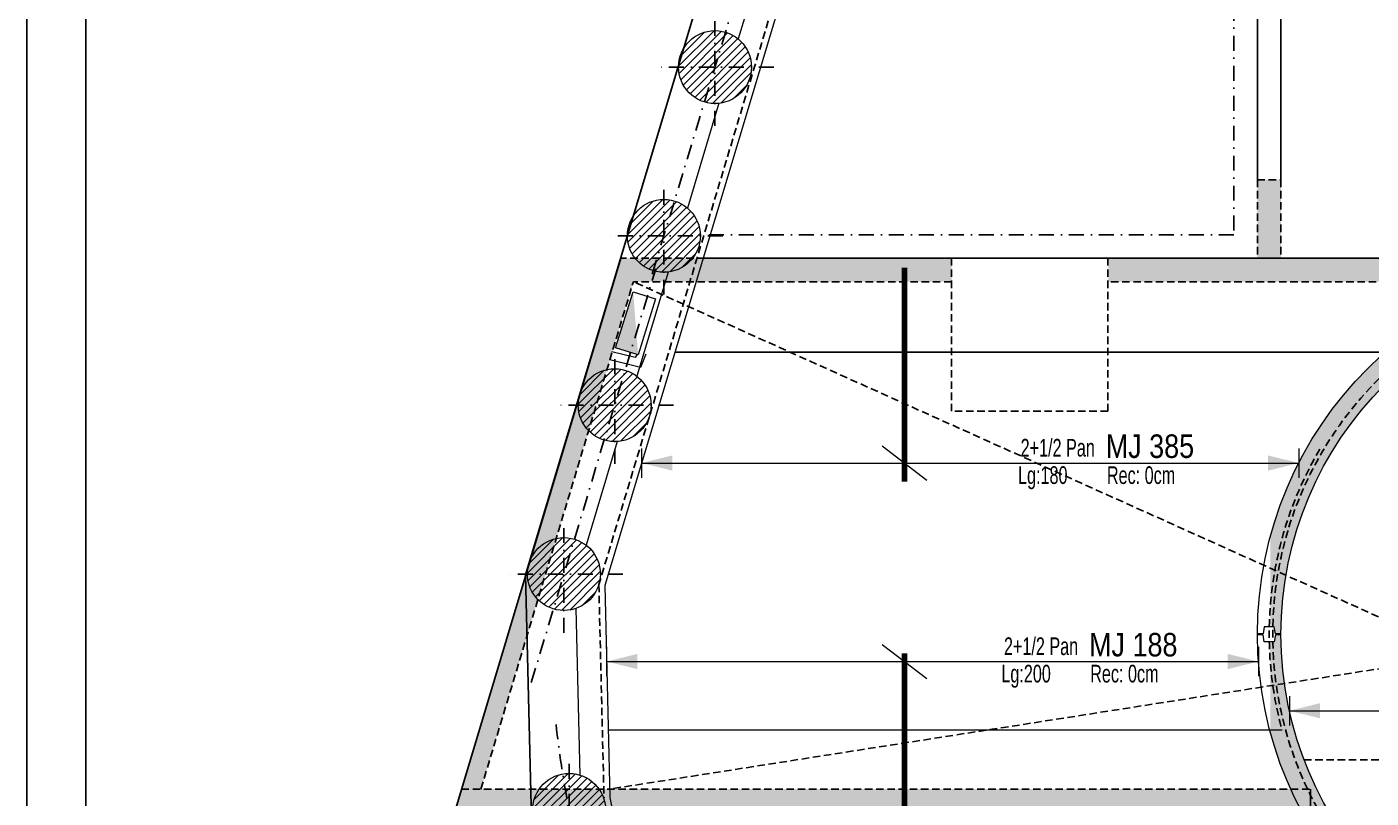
# Model space of a CAD drawing. Header units: millimetres. Extents: x 18070 to 23320, y -49066 to -44866.
# Drawn here: x 18070 to 19212, y -47124 to -46468 of the extents above; entities that cross this region are included whole.
import ezdxf

# ---------------------------------------------------------------- set-up
doc = ezdxf.new("R2010")
doc.units = ezdxf.units.MM
for name, pattern in [('CACHE', [9.524999999999999, 6.35, -3.175]), ('CACHEX2', [19.049999999999997, 12.7, -6.35]), ('TIRETPTX2', [50.8, 25.4, -12.7, 0, -12.7])]:
    doc.linetypes.add(name, pattern=pattern)
for name, color, linetype in [('01-Cad  2', 1, 'Continuous'), ('01_ARMA_INF', 50, 'Continuous'), ('01_linteaux', 2, 'Continuous'), ('01_murs_sup', 2, 'CACHEX2'), ('01_poch_murs', 253, 'Continuous'), ('01_texte', 230, 'Continuous')]:
    doc.layers.add(name, color=color, linetype=linetype)
for name, color, linetype, lineweight in [('01_murs_coup', 5, 'Continuous', 60), ('01_PIEUX', 5, 'Continuous', 60), ('01_poutres', 2, 'Continuous', 18), ('01_résv', 32, 'Continuous', 9), ('B Général', 7, 'Continuous', 5)]:
    doc.layers.add(name, color=color, linetype=linetype, lineweight=lineweight)
doc.styles.add('PATIO', font='ARIALN.TTF')
pattern_1 = [(135, (18924.73491494243, -36482.91934274104), (-11.22532015133644, 8.881784197001252e-16), [7.9375, -7.9375])]

msp = doc.modelspace()

# ---------------------------------------------------------------- hatches: boundary and pattern name
at = {"layer": '01_linteaux', "ltscale": 0.5}
h = msp.add_hatch(dxfattribs=at)
h.set_pattern_fill('DASH', color=256, scale=2.5, angle=135)
h.set_pattern_definition(pattern_1)
h.paths.add_polyline_path([(20485.5342813423, -45155.18701658654), (20093.45539899807, -45155.18701658654), (20028.39875251011, -45155.18701658654), (19909.01465041907, -45155.18643605751), (19909.01465041907, -45171.18643605751), (20028.39875251011, -45171.18701658654), (20093.45539899807, -45171.18701658654), (20469.5342813423, -45171.18701658654), (20469.5342813423, -45214.78487494629), (20485.5342813423, -45214.78487494629)])
edge = h.paths.add_edge_path()
edge.add_line((19909.01465041907, -45171.19132989904), (19909.01465041907, -45155.18154221596))
edge.add_arc((19952.25211108842, -46399.15639228192), 1244.726036363729, 91.99065690945935, 105.4374049301707)
edge.add_line((19620.92413838426, -45199.33778928166), (19625.80318137161, -45214.58948040025))
edge.add_arc((19952.25211108841, -46399.15639228194), 1228.726036363746, 100.96876842156871, 105.4074106085811, ccw=False)
edge.add_line((19718.45763075048, -45192.87789483549), (19718.45763075048, -45636.84893936849))
edge.add_line((19718.45763075048, -45636.84893936849), (19736.45763075048, -45636.84893936849))
edge.add_line((19736.45763075048, -45636.84893936849), (19736.45763075048, -45189.52817886517))
edge.add_arc((19952.25211108843, -46399.15639228193), 1228.726036363744, 92.01658912154511, 100.11500619332628, ccw=False)
edge = h.paths.add_edge_path()
edge.add_line((19531.18038225383, -45244.83136369839), (19525.67625191324, -45229.80788051534))
edge.add_arc((19952.25211108848, -46399.15639228192), 1244.726036363746, 110.0418623549682, 114.5318347731398)
edge.add_line((19435.44338836335, -45266.79088162865), (19435.44338836335, -45284.40242097103))
edge.add_arc((19952.25211108843, -46399.15639228193), 1228.726036363745, 110.0408287200942, 114.8728105389151, ccw=False)
edge = h.paths.add_edge_path()
edge.add_line((19435.44338836335, -45284.40242097103), (19435.44338836335, -45266.79088162865))
edge.add_arc((19952.25211108843, -46399.15639228193), 1244.726036363738, 114.5318347731374, 132.2435410596627)
edge.add_line((19115.44351090012, -45477.69327731059), (19115.44351090012, -45651.84778751363))
edge.add_line((19115.44351090012, -45651.84778751363), (19435.44338836335, -45651.84778751363))
edge.add_line((19435.44338836335, -45651.84778751363), (19435.44338836335, -45633.84778751363))
edge.add_line((19435.44338836335, -45633.84778751363), (19131.44351090012, -45633.84778751363))
edge.add_line((19131.44351090012, -45633.84778751363), (19131.44351090012, -45484.80366259001))
edge.add_arc((19952.25211108843, -46399.15639228193), 1228.726036363742, 114.87281053891479, 131.9141195546824, ccw=False)
edge = h.paths.add_edge_path()
edge.add_line((19572.49192625213, -45633.84778751363), (19435.44338836335, -45633.84778751363))
edge.add_line((19435.44338836335, -45633.84778751363), (19435.44338836335, -45651.84778751363))
edge.add_line((19435.44338836335, -45651.84778751363), (19554.49192641156, -45651.84778751363))
edge.add_line((19554.49192641156, -45651.84778751363), (19554.49192641156, -46108.2813889004))
edge.add_arc((19418.95982683923, -46983.34305218502), 885.4952651284777, 80.01527817756141, 81.19581832157007, ccw=False)
edge.add_line((19572.49192641156, -46111.25947880122), (19572.49192641156, -46034.12502907624))
edge.add_line((19572.49192641156, -46034.12502907624), (19926.45763071052, -46034.12502907624))
edge.add_line((19926.45763071052, -46034.12502907624), (19926.45763071052, -46257.70688740903))
edge.add_arc((19418.95982683929, -46983.34305218502), 885.4952651284707, 55.03170159053012, 88.93337311105837)
edge.add_line((19435.44338836335, -46098.00122172381), (19435.44338836335, -46118.00476795205))
edge.add_arc((19418.9598268393, -46983.34305218502), 865.4952651284641, -2.2737367544323206e-13, 88.90872238282162, ccw=False)
edge.add_line((20284.45509196776, -46983.34305218502), (20284.45509196776, -46984.53463585521))
edge.add_line((20284.45509196776, -46984.53463585522), (20304.45429022871, -46984.53463585522))
edge.add_arc((19418.95982683931, -46983.34305218502), 885.495265128459, 359.9228988132044, 397.7134231330929)
edge.add_line((20119.4576372413, -46441.67462760507), (20119.45764074513, -46129.17377057226))
edge.add_line((20119.45764074513, -46129.17377057226), (20284.45763425432, -46129.17377057226))
edge.add_line((20284.45763425432, -46129.17377057226), (20284.45763075049, -46329.17377046958))
edge.add_line((20284.45763075049, -46329.17377046958), (20304.45763075049, -46329.17377046958))
edge.add_line((20304.45763075049, -46329.17377046958), (20304.45763075049, -46108.57192010213))
edge.add_line((20304.45763075049, -46108.57192010213), (20284.45763075049, -46108.57192010213))
edge.add_line((20284.45763075049, -46108.57192010213), (20284.45763075049, -46113.17377057226))
edge.add_line((20284.45763075049, -46113.17377057225), (19944.45763071052, -46113.17377057225))
edge.add_line((19944.45763071052, -46113.17377057225), (19944.45763071053, -45843.17893171888))
edge.add_line((19944.45763071053, -45843.17893171888), (19926.45763071053, -45832.78662687347))
edge.add_line((19926.45763071053, -45832.78662687347), (19926.45763071053, -46016.12502892467))
edge.add_line((19926.45763071053, -46016.12502892467), (19572.49192625213, -46016.12502892467))
edge.add_line((19572.49192625213, -46016.12502892467), (19572.49192625213, -45633.84778751362))
edge = h.paths.add_edge_path(flags=16)
edge.add_line((19944.45763420096, -46130.17377057226), (20017.20763391185, -46130.17377057226))
edge.add_line((20017.20763391185, -46130.17377057226), (20017.20763042141, -46309.17375906421))
edge.add_line((20017.20763042141, -46309.17375906422), (19993.06576547599, -46309.17375906422))
edge.add_arc((19418.9598268393, -46983.34305218508), 885.4952651285021, 49.58310368497842, 53.59773383139115)
edge.add_line((19944.45763071052, -46270.63418968124), (19944.45763420096, -46130.17377057227))
h.paths.add_polyline_path([(19949.99291063444, -46138.17377053527), (20002.95763423821, -46138.17377053527), (19961.68767734763, -46154.78484947961), (19949.99290771417, -46265.97660699657)], flags=0)
h.paths.add_polyline_path([(20035.20763038148, -46130.17377057226), (20099.45763720137, -46130.17377057226), (20099.4576372413, -46309.17375906422), (20035.20763074089, -46309.17375906422), (20035.20763042141, -46309.17375906422)], flags=16)
h.paths.add_polyline_path([(20040.20763050128, -46138.17377053527), (20093.17235410505, -46138.17377053527), (20051.90239721446, -46154.78484947961), (20040.20762769096, -46297.94005136532)], flags=0)
edge = h.paths.add_edge_path(flags=16)
edge.add_line((20015.75493447906, -46329.17375906422), (20099.4576372413, -46329.17375906422))
edge.add_line((20099.4576372413, -46329.17375906422), (20099.4576372413, -46416.75272875635))
edge.add_arc((19418.95982683933, -46983.34305218498), 885.4952651284129, 39.78115545620441, 47.62597131947567)
at = {"layer": '01_murs_sup', "ltscale": 0.5}
h = msp.add_hatch(dxfattribs=at)
h.set_pattern_fill('DASH', color=256, scale=2.5, angle=135)
h.set_pattern_definition(pattern_1)
edge = h.paths.add_edge_path()
edge.add_line((19435.44338836335, -46664.53463585522), (19435.44338836335, -46684.53463585522))
edge.add_arc((19435.44338836335, -46984.53463585522), 300, 0, 90, ccw=False)
edge.add_line((19735.44338836335, -46984.53463585522), (19755.44097050254, -46984.53463585522))
edge.add_line((19755.44097050254, -46984.53463585522), (19755.44097050254, -46983.29068044215))
edge.add_arc((19435.44338836335, -46984.53463585522), 319.9999999999985, 0.2227299205667671, 90)
h.paths.add_polyline_path([(19435.44338836335, -46664.53463585519), (19135.44351090379, -46664.53463585519), (19135.44351090379, -46597.84305237795), (19115.44351090379, -46597.84305237795), (19115.44351090379, -46664.53463585519), (18988.61304737689, -46664.53463585519), (18988.61304737689, -46684.53463585519), (19435.44338836335, -46684.53463585519)])
h.paths.add_polyline_path([(18855.41304730946, -46664.53463585519), (18574.28898273757, -46664.53463585519), (18478.23172550834, -46984.53463585522), (18494.93703878485, -46984.53463585522), (18584.99071743725, -46684.53463585519), (18855.41304730946, -46684.53463585519)])
h.paths.add_polyline_path([(19435.44338836335, -47116.1737771608), (19267.01875473191, -47116.1737771608), (19267.01875473191, -47136.1737771608), (19330.41304730946, -47136.1737771608), (19330.41304730946, -47276.57377346772), (19348.41304730946, -47276.57377346772), (19348.41304730946, -47136.1737771608), (19435.44338836335, -47136.1737771608)])
edge = h.paths.add_edge_path()
edge.add_line((19755.44097050254, -46984.53463585522), (19735.44097050254, -46984.53463585522))
edge.add_line((19735.44097050254, -46984.53463585522), (19735.44097050254, -47116.1737771608))
edge.add_line((19735.44097050254, -47116.1737771608), (19435.44338836335, -47116.1737771608))
edge.add_line((19435.44338836335, -47116.1737771608), (19435.44338836335, -47136.1737771608))
edge.add_line((19435.44338836335, -47136.1737771608), (19735.44097050254, -47136.1737771608))
edge.add_line((19735.44097050254, -47136.1737771608), (19735.44097050254, -47388.17377232661))
edge.add_line((19735.44097050254, -47388.17377232661), (19435.44338836335, -47388.17377232661))
edge.add_line((19435.44338836335, -47388.17377232661), (19435.44338836335, -47408.17377232661))
edge.add_line((19435.44338836335, -47408.17377232661), (20227.35182875114, -47408.17377232661))
edge.add_arc((19435.44338836338, -46957.83831731274), 910.9999999999645, 330.3743608295093, 342.5367564651805)
edge.add_line((20304.45509196776, -47231.22386740369), (20304.45509196776, -46984.53463585522))
edge.add_line((20304.45509196776, -46984.53463585522), (20284.45509196776, -46984.53463585522))
edge.add_line((20284.45509196776, -46984.53463585522), (20284.45509196776, -47228.13468640176))
edge.add_arc((19435.44338836324, -46957.83831731268), 891.0000000001079, 331.11976773623934, 342.34029917019205, ccw=False)
edge.add_line((20215.6307992833, -47388.17377232661), (19755.44097050254, -47388.17377232661))
edge.add_line((19755.44097050254, -47388.17377232661), (19755.44097050254, -46984.53463585522))
h.paths.add_polyline_path([(19435.44338836335, -47388.17377232661), (19348.41304730946, -47388.17377232661), (19348.41304730946, -47379.77377360259), (19330.41304730946, -47379.77377360259), (19330.41304730946, -47388.17377232661), (19283.09291070187, -47388.17377232661), (19283.09291070187, -47408.17377232661), (19435.44338836335, -47408.17377232661)])
h.paths.add_polyline_path([(18351.40344505997, -47408.27544287835), (18983.58461931591, -47408.17377232661), (18983.58461931591, -47388.1737723266), (18373.77307516043, -47388.17377232661), (18449.41816377732, -47136.1737771608), (19142.41304742273, -47136.1737771608), (19142.41304742273, -47388.17377232661), (19086.78461945077, -47388.17377232661), (19086.78461945077, -47408.17377232661), (19179.892910567, -47408.17377232661), (19179.892910567, -47388.17377232661), (19160.41304742273, -47388.17377232661), (19160.41304742273, -47116.1737771608), (18455.42174235414, -47116.1737771608), (18494.93703878485, -46984.53463585522), (18478.23172550834, -46984.53463585522)])
at = {"layer": '01_poch_murs', "ltscale": 0.5}
h = msp.add_hatch(dxfattribs=at)
h.set_pattern_fill('ANSI31', color=256, scale=1.5)
h.set_pattern_definition([(45, (445.6794898263506, -37798.69721032909), (-3.367596045400932, 3.367596045400933), [])])
h.paths.add_polyline_path([(18654.3718220668, -46470.9648854205, 0.4142135623730951), (18623.3718220668, -46501.9648854205), (18654.3718220668, -46501.9648854205)])
h.paths.add_polyline_path([(18654.3718220668, -46501.9648854205), (18623.3718220668, -46501.9648854205, 0.4142135623730951), (18654.3718220668, -46532.9648854205)])
h.paths.add_polyline_path([(18654.3718220668, -46470.9648854205), (18654.3718220668, -46501.9648854205), (18685.3718220668, -46501.9648854205, 0.4142135623730951)])
h.paths.add_polyline_path([(18685.3718220668, -46501.9648854205), (18654.3718220668, -46501.9648854205), (18654.3718220668, -46532.9648854205, 0.4142135623730951)])
h = msp.add_hatch(dxfattribs=at)
h.set_pattern_fill('ANSI31', color=256, scale=1.5)
h.set_pattern_definition([(45, (402.2390399553697, -37942.26923864592), (-3.367596045400932, 3.367596045400933), [])])
h.paths.add_polyline_path([(18610.93137219582, -46614.53691373733, 0.4142135623730951), (18579.93137219582, -46645.53691373733), (18610.93137219582, -46645.53691373733)])
h.paths.add_polyline_path([(18610.93137219582, -46645.53691373733), (18579.93137219582, -46645.53691373733, 0.4142135623730951), (18610.93137219582, -46676.53691373733)])
h.paths.add_polyline_path([(18610.93137219582, -46614.53691373733), (18610.93137219582, -46645.53691373733), (18641.93137219582, -46645.53691373733, 0.4142135623730951)])
h.paths.add_polyline_path([(18641.93137219582, -46645.53691373733), (18610.93137219582, -46645.53691373733), (18610.93137219582, -46676.53691373733, 0.4142135623730951)])
h = msp.add_hatch(dxfattribs=at)
h.set_pattern_fill('DOTS', color=256, scale=2)
h.set_pattern_definition([(0, (4818.940531018579, -29823.22336142443), (1.5875, 3.175), [0, -3.175])])
edge = h.paths.add_edge_path()
edge.add_line((19718.71881641595, -47133.38030042632), (19701.01410216267, -47124.07744639063))
edge.add_arc((19435.44338836335, -46984.53463585522), 300.0000000000003, 276.5946333355052, 332.2805421464702, ccw=False)
edge.add_line((19469.8966197943, -47282.54969393781), (19453.93273070478, -47304.0000396469))
edge.add_arc((19435.44338836335, -46984.53463585522), 319.9999999999986, 273.312348763329, 332.2805421464704)
edge = h.paths.add_edge_path()
edge.add_line((19746.39257999668, -47060.1031492889), (19746.39257999668, -46984.53463585522))
edge.add_line((19746.39257999668, -46984.53463585522), (19735.44338836335, -46984.53463585522))
edge.add_arc((19435.44338836335, -46984.53463585522), 300, -27.677448900933086, 6.821210263296962e-13, ccw=False)
edge.add_line((19701.11634279804, -47123.88269390391), (19718.56230156189, -47133.29806047479))
edge.add_arc((19445.07413493783, -46987.42369074868), 309.9598506684039, 331.9252273199261, 346.4390136200825)
edge = h.paths.add_edge_path()
edge.add_line((19755.44338836335, -46984.53463585522), (19746.39257999668, -46984.53463585522))
edge.add_line((19746.39257999668, -46984.53463585522), (19746.39257999668, -47060.1031492889))
edge.add_arc((19435.44338836335, -46984.53463585521), 319.9999999999998, 346.3404843669841, 359.9999999999991)
edge = h.paths.add_edge_path()
edge.add_line((19746.39257999668, -46908.96612242154), (19746.39257999668, -46984.53463585522))
edge.add_line((19746.39257999668, -46984.53463585522), (19755.44338836335, -46984.53463585522))
edge.add_arc((19435.44338836334, -46984.53463585522), 320.0000000000036, 9.770663981455814e-13, 13.65951563301578)
edge = h.paths.add_edge_path()
edge.add_arc((19435.44338836335, -46984.53463585521), 300.000000000009, 270, 276.59463333550497, ccw=False)
edge.add_line((19435.44338836335, -47284.53463585522), (19435.44338836335, -47304.53463585522))
edge.add_arc((19435.44338836335, -46984.53463585525), 319.9999999999745, 269.9999999999987, 273.3123487633279)
edge.add_line((19453.93273070478, -47304.0000396469), (19469.8966197943, -47282.5496939378))
edge = h.paths.add_edge_path()
edge.add_line((19283.50140106524, -46720.36339405183), (19285.87660939875, -46724.47737556403))
edge.add_arc((19435.44338836335, -46984.53463585522), 300.0000000000018, 90.00000000000102, 119.90450698992771, ccw=False)
edge.add_line((19435.44338836335, -46684.53463585522), (19435.44338836335, -46664.53463585522))
edge.add_arc((19435.44338836335, -46984.53463585523), 320.0000000000146, 90.0000000000016, 119.9104753080759)
edge.add_line((19275.87659637789, -46707.15684493555), (19278.25159637787, -46711.27046560348))
edge.add_line((19278.25159637787, -46711.27046560348), (19283.94774880058, -46709.13649100726))
edge.add_line((19283.94774880057, -46709.13649100726), (19288.19755348795, -46716.49736864804))
edge.add_line((19288.19755348795, -46716.49736864805), (19283.50140106524, -46720.36339405184))
edge = h.paths.add_edge_path()
edge.add_line((19588.28377532079, -46720.86339405183), (19585.90044940419, -46724.99143563039))
edge.add_arc((19435.44338836335, -46984.53463585522), 300, 0, 59.899152323313615, ccw=False)
edge.add_line((19735.44338836335, -46984.53463585522), (19746.39257999668, -46984.53463585522))
edge.add_line((19746.39257999668, -46984.53463585522), (19746.39257999668, -46908.96612242154))
edge.add_arc((19435.44338836334, -46984.53463585522), 320.0000000000056, 13.65951563301467, 59.90545530901623)
edge.add_line((19595.90046392626, -46707.67090240175), (19593.53358000817, -46711.77046560348))
edge.add_line((19593.53358000817, -46711.77046560346), (19598.22973243089, -46715.63649100726))
edge.add_line((19598.22973243089, -46715.63649100726), (19593.97992774351, -46722.99736864804))
edge.add_line((19593.97992774351, -46722.99736864805), (19588.28377532079, -46720.86339405183))
edge = h.paths.add_edge_path()
edge.add_line((19585.03447072869, -46724.49135469463), (19587.41774991702, -46720.36339405183))
edge.add_line((19587.41774991702, -46720.36339405183), (19582.72159749431, -46716.49736864805))
edge.add_line((19582.72159749431, -46716.49736864805), (19586.97140218168, -46709.13649100727))
edge.add_line((19586.97140218168, -46709.13649100727), (19592.66755460439, -46711.27046560348))
edge.add_line((19592.66755460439, -46711.27046560348), (19595.03448233023, -46707.17082652448))
edge.add_arc((19435.44338836334, -46984.53463585522), 320.0000000000056, 60.08450469353757, 89.99999999999868)
edge.add_line((19435.44338836335, -46664.53463585522), (19435.44338836335, -46684.53463585522))
edge.add_arc((19435.44338836335, -46984.53463585522), 300, 60.09013834427719, 90, ccw=False)
edge = h.paths.add_edge_path()
edge.add_line((19282.63537566146, -47248.20587765846), (19285.0105839949, -47244.09189614638))
edge.add_arc((19435.44338836335, -46984.53463585522), 299.9999999999964, 207.6774489009329, 239.9045069899285, ccw=False)
edge.add_line((19169.77043392866, -47123.88269390391), (19147.37721763506, -47123.88269390391))
edge.add_arc((19435.44338836335, -46984.53463585522), 319.9999999999995, 205.8147386665101, 239.9104753080765)
edge.add_line((19275.01057097405, -47261.41242677484), (19277.38557097408, -47257.29880610681))
edge.add_line((19277.38557097408, -47257.29880610682), (19272.68941855137, -47253.43278070302))
edge.add_line((19272.68941855137, -47253.43278070302), (19276.93922323875, -47246.07190306224))
edge.add_line((19276.93922323875, -47246.07190306224), (19282.63537566146, -47248.20587765846))
edge = h.paths.add_edge_path()
edge.add_line((19285.87660939869, -47244.59189614636), (19283.50140106524, -47248.70587765845))
edge.add_line((19283.50140106524, -47248.70587765845), (19288.19755348795, -47252.57190306223))
edge.add_line((19288.19755348795, -47252.57190306223), (19283.94774880057, -47259.93278070301))
edge.add_line((19283.94774880057, -47259.93278070302), (19278.25159637786, -47257.79880610681))
edge.add_line((19278.25159637786, -47257.7988061068), (19275.87659637783, -47261.91242677483))
edge.add_arc((19435.44338836335, -46984.53463585522), 319.9999999999995, 240.0895246919099, 269.9999999999996)
edge.add_line((19435.44338836335, -47304.53463585522), (19435.44338836335, -47284.53463585522))
edge.add_arc((19435.44338836335, -46984.53463585522), 299.9999999999964, 240.09549301005768, 270, ccw=False)
edge = h.paths.add_edge_path()
edge.add_line((19130.69206843467, -46984.02671628314), (19135.4438050303, -46984.03463585513))
edge.add_arc((19435.44338836335, -46984.53463585522), 300, 120.0954930100568, 179.9045069899198, ccw=False)
edge.add_line((19285.01058399497, -46724.97737556403), (19282.63537566146, -46720.86339405183))
edge.add_line((19282.63537566146, -46720.86339405183), (19276.93922323875, -46722.99736864805))
edge.add_line((19276.93922323875, -46722.99736864805), (19272.68941855137, -46715.63649100726))
edge.add_line((19272.68941855137, -46715.63649100726), (19277.38557097408, -46711.77046560348))
edge.add_line((19277.38557097408, -46711.77046560348), (19275.01057097411, -46707.65684493555))
edge.add_arc((19435.44338836337, -46984.53463585523), 320.0000000000282, 120.0895246919103, 164.9668322005927)
edge.add_line((19126.39512039793, -46901.53362340611), (19126.39512039793, -46978.03463585515))
edge.add_line((19126.39512039793, -46978.03463585515), (19129.69338836334, -46978.03463585515))
edge.add_line((19129.69338836334, -46978.03463585515), (19130.69206843467, -46984.02671628314))
edge = h.paths.add_edge_path()
edge.add_line((19129.69338836334, -46991.03463585516), (19126.39512039793, -46991.03463585517))
edge.add_line((19126.39512039793, -46991.03463585516), (19126.39512039793, -47067.53564830432))
edge.add_arc((19435.44338836354, -46984.53463585515), 320.0000000002, 195.0331677994085, 205.8147386665079)
edge.add_line((19147.37721763506, -47123.88269390391), (19169.77043392866, -47123.88269390391))
edge.add_arc((19435.44338836331, -46984.53463585523), 299.9999999999652, 180.0954930100476, 207.6774489009338, ccw=False)
edge.add_line((19135.4438050303, -46985.03463585515), (19130.69206843467, -46985.04255542714))
edge.add_line((19130.69206843467, -46985.04255542714), (19129.69338836334, -46991.03463585516))
h = msp.add_hatch(dxfattribs=at)
h.set_pattern_fill('ANSI31', color=256, scale=1.5)
h.set_pattern_definition([(45, (360.4514258298914, -38086.33222953725), (-3.367596045400932, 3.367596045400933), [])])
h.paths.add_polyline_path([(18569.14375807034, -46758.59990462866, 0.4142135623730951), (18538.14375807034, -46789.59990462866), (18569.14375807034, -46789.59990462866)])
h.paths.add_polyline_path([(18569.14375807034, -46789.59990462866), (18538.14375807034, -46789.59990462866, 0.4142135623730951), (18569.14375807034, -46820.59990462866)])
h.paths.add_polyline_path([(18569.14375807034, -46758.59990462866), (18569.14375807034, -46789.59990462866), (18600.14375807034, -46789.59990462866, 0.4142135623730951)])
h.paths.add_polyline_path([(18600.14375807034, -46789.59990462866), (18569.14375807034, -46789.59990462866), (18569.14375807034, -46820.59990462866, 0.4142135623730951)])
h = msp.add_hatch(dxfattribs=at)
h.set_pattern_fill('ANSI31', color=256, scale=1.5)
h.set_pattern_definition([(45, (317.2953671589639, -38229.99944016449), (-3.367596045400932, 3.367596045400933), [])])
h.paths.add_polyline_path([(18525.98769939941, -46902.26711525591, 0.4142135623730951), (18494.98769939941, -46933.26711525591), (18525.98769939941, -46933.26711525591)])
h.paths.add_polyline_path([(18525.98769939941, -46933.26711525591), (18494.98769939941, -46933.26711525591, 0.4142135623730951), (18525.98769939941, -46964.26711525591)])
h.paths.add_polyline_path([(18525.98769939941, -46902.26711525591), (18525.98769939941, -46933.26711525591), (18556.98769939941, -46933.26711525591, 0.4142135623730951)])
h.paths.add_polyline_path([(18556.98769939941, -46933.26711525591), (18525.98769939941, -46933.26711525591), (18525.98769939941, -46964.26711525591, 0.4142135623730951)])
h = msp.add_hatch(dxfattribs=at)
h.set_pattern_fill('ANSI31', color=256, scale=1.5)
h.set_pattern_definition([(45, (321.7088870601474, -38430.589596366), (-3.367596045400932, 3.367596045400933), [])])
h.paths.add_polyline_path([(18530.40121930059, -47102.85727145741, 0.4142135623730951), (18499.40121930059, -47133.85727145741), (18530.40121930059, -47133.85727145741)])
h.paths.add_polyline_path([(18530.40121930059, -47133.85727145741), (18499.40121930059, -47133.85727145741, 0.4142135623730951), (18530.40121930059, -47164.85727145741)])
h.paths.add_polyline_path([(18530.40121930059, -47102.85727145741), (18530.40121930059, -47133.85727145741), (18561.40121930059, -47133.85727145741, 0.4142135623730951)])
h.paths.add_polyline_path([(18561.40121930059, -47133.85727145741), (18530.40121930059, -47133.85727145741), (18530.40121930059, -47164.85727145741, 0.4142135623730951)])

# ---------------------------------------------------------------- linework, layer by layer
at = {"layer": '01-Cad  2'}
for p, q in [((18069.53768138408, -44866.07602207603, 9.990202748776511), (18069.5376813841, -49066.07600405777, -5.464254578408775)), ((18119.53768138408, -44916.07602207602, -0.2997946808536565), (18119.53768138408, -49016.07604009433, -0.2997946808536565))]:
    msp.add_line(p, q, dxfattribs=at)
at = {"layer": '01_ARMA_INF', "linetype": 'CACHE', "lineweight": 0, "ltscale": 4, "const_width": 5, "flags": 128}
for points in [[(18815.44910709839, -46672.53768960173), (18815.44910709839, -46854.53463585519)], [(18815.44910709839, -47000.74957528556), (18815.44910709839, -47200.74957528556)]]:
    msp.add_lwpolyline(points, dxfattribs=at)
at = {"layer": '01_linteaux', "ltscale": 0.5}
for p, q in [((18776.74219380045, -45989.8651268494), (18493.44237641932, -46934.02648451517)), ((19115.44351090379, -46117.84778705655), (19115.44351090379, -46597.84305237795)), ((19135.44351090379, -46117.84778705655), (19135.44351090379, -46597.84305237795)), ((19435.44338836332, -46664.53463585519), (18644.30102478326, -46664.53463585519)), ((19223.78328347821, -46744.53463585519), (18620.26991068197, -46744.53463585519)), ((19160.41304742273, -47388.17377232661), (19160.41304742273, -47116.17377716447))]:
    msp.add_line(p, q, dxfattribs=at)
at = {"layer": '01_linteaux', "linetype": 'TIRETPTX2', "ltscale": 0.5}
for p, q in [((18601.10975714596, -46677.99765478041), (18807.79375219567, -45994.90066849125)), ((19095.44351090379, -46092.84778722383), (19095.44351090379, -46644.53463585519)), ((18654.3718220668, -46551.9648854205), (18654.3718220668, -46451.9648854205)), ((18704.3718220668, -46501.9648854205), (18604.3718220668, -46501.9648854205)), ((18610.93137219582, -46695.53691373733), (18610.93137219582, -46595.53691373733)), ((18660.93137219582, -46645.53691373733), (18560.93137219582, -46645.53691373733)), ((19095.44351090379, -46644.53463585519), (18644.30102478326, -46644.53463585519)), ((18498.27746069394, -47025.5795197689), (18603.98013499496, -46673.44729413588)), ((18569.14375807034, -46839.59990462866), (18569.14375807034, -46739.59990462866)), ((18619.14375807034, -46789.59990462866), (18519.14375807034, -46789.59990462866)), ((18525.98769939941, -46983.26711525591), (18525.98769939941, -46883.26711525591)), ((18575.98769939941, -46933.26711525591), (18475.98769939941, -46933.26711525591)), ((18530.40121930059, -47183.85727145741), (18530.40121930059, -47083.85727145741))]:
    msp.add_line(p, q, dxfattribs=at)
at = {"layer": '01_linteaux', "linetype": 'CACHEX2', "ltscale": 0.5}
for p, q in [((18836.73148093381, -46006.55043191055), (18555.65925191822, -46942.24480822924)), ((18555.65925191822, -46942.24480822924), (18560.0518959427, -47123.88269390391))]:
    msp.add_line(p, q, dxfattribs=at)
at = {"layer": '01_linteaux', "linetype": 'Continuous', "ltscale": 0.5}
for p, q in [((18574.28898273757, -46664.53463585519), (18158.14347865839, -48053.15947113097)), ((18493.44237641932, -46934.02648451517), (18498.19058427798, -47130.36710109709))]:
    msp.add_line(p, q, dxfattribs=at)
at = {"layer": '01_linteaux', "linetype": 'TIRETPTX2', "ltscale": 0.5}
msp.add_arc((19435.44338836335, -46957.83831731272), 922.0000000000022, 186.4389118412268, 321.9287470649615, dxfattribs=at)
at = {"layer": '01_murs_coup', "linetype": 'Continuous', "lineweight": 5, "ltscale": 0.5}
for p, q in [((18842.28751576752, -46005.43413756027), (18560.67704991476, -46942.92031374274)), ((18700.75404130733, -46389.25296068381), (18674.10747366708, -46478.05873441471)), ((18657.68594668703, -46532.78722436487), (18630.95566138384, -46621.87200633176)), ((18614.6192683698, -46676.31676789244), (18588.00912089902, -46765.00116308885)), ((18571.34059619712, -46820.52196636854), (18544.86064426666, -46908.67419041891)), ((18560.67704991476, -46942.92031374274), (18565.04052999668, -47123.35225674728)), ((18536.14459994552, -46962.55597612991), (18539.5711290719, -47104.24455873491)), ((19121.19377898858, -46978.03463585515), (19120.19377898858, -46984.03463585516)), ((19129.69338836333, -46978.03463585515), (19121.19377898858, -46978.03463585515)), ((19130.69338836334, -46984.03463585515), (19129.69338836333, -46978.03463585515)), ((19120.19801393643, -46984.00922616803), (19115.4438328081, -46984.00130252181)), ((19120.19801393642, -46985.06004554225), (19115.4438328081, -46985.06796918847)), ((19121.19377898858, -46991.03463585516), (19120.19377898857, -46985.03463585516)), ((19129.69338836334, -46991.03463585516), (19121.19377898858, -46991.03463585516)), ((19130.69338836334, -46985.03463585516), (19129.69338836334, -46991.03463585516)), ((19135.4438050303, -46984.03463585515), (19130.69206843467, -46984.02671628314)), ((19135.4438050303, -46985.03463585515), (19130.69206843468, -46985.04255542714))]:
    msp.add_line(p, q, dxfattribs=at)
for radius in [320, 300]:
    msp.add_circle((19435.44338836335, -46984.53463585522), radius, dxfattribs=at)
msp.add_arc((19435.44338836335, -46957.83831731272), 885.9999999999993, 190.7666960635663, 343.3859497625303, dxfattribs=at)
at = {"layer": '01_murs_sup', "ltscale": 0.5}
for p, q in [((19115.44351090379, -46597.84305237795), (19115.44351090379, -46664.53463585519)), ((19115.44351090379, -46597.84305237795), (19115.44351090379, -46664.53463585519)), ((19115.44351090379, -46597.84305237795), (19135.44351090379, -46597.84305237795)), ((19135.44351090379, -46597.84305237795), (19135.44351090379, -46664.53463585519)), ((19135.44351090379, -46597.84305237795), (19135.44351090379, -46664.53463585519)), ((18855.41304730946, -46664.53463585519), (18574.28898273757, -46664.53463585519)), ((18855.41304730946, -46664.53463585519), (18855.41304730946, -46684.53463585519)), ((18988.41304737689, -46664.53463585519), (18855.41304730946, -46664.53463585519)), ((18855.41304730946, -46664.53463585519), (18855.41304730946, -46794.53463585519)), ((19115.44351090379, -46664.53463585519), (18988.41304737689, -46664.53463585519)), ((18988.41304737689, -46664.53463585519), (18988.41304737689, -46684.53463585519)), ((18988.41304737689, -46664.53463585519), (18988.41304737689, -46794.53463585519)), ((19435.44338836332, -46664.53463585519), (19135.44351090379, -46664.53463585519)), ((18455.42174235414, -47116.1737771608), (18584.99071743725, -46684.53463585519)), ((18855.41304730946, -46684.53463585519), (18584.99071743725, -46684.53463585519)), ((19270.42176603053, -46993.09954290581), (18584.99071743725, -46684.53463585519)), ((19435.44338836335, -46684.53463585519), (18988.41304737689, -46684.53463585519)), ((18988.41304737689, -46794.53463585519), (18855.41304730946, -46794.53463585519)), ((19270.7321416941, -47005.68754543912), (18564.86692906898, -47116.1737771608)), ((19155.03637428986, -47091.1737771608), (19715.85040243683, -47091.1737771608)), ((18438.9409799178, -47116.1737771608), (19160.41304742273, -47116.1737771608))]:
    msp.add_line(p, q, dxfattribs=at)
msp.add_circle((19435.44338836335, -46984.53463585522), 307, dxfattribs=at)
msp.add_arc((19435.44338836335, -46984.53463585522), 310, 149.4626064693718, 195.2690554218562, dxfattribs=at)
at = {"layer": '01_PIEUX', "linetype": 'Continuous', "lineweight": 5, "ltscale": 0.5}
for centre in [(18654.3718220668, -46501.9648854205), (18610.93137219582, -46645.53691373733), (18569.14375807034, -46789.59990462866), (18525.98769939941, -46933.26711525591), (18530.40121930059, -47133.85727145741)]:
    msp.add_circle(centre, 31, dxfattribs=at)
at = {"layer": '01_poutres', "ltscale": 0.5}
msp.add_lwpolyline([(19136.38645296996, -47066.1737771608), (18563.65775290835, -47066.1737771608)], dxfattribs=at)
at = {"layer": '01_résv', "ltscale": 0.5}
for p, q in [((18569.96373093614, -46740.83317076258), (18584.82209912794, -46693.09190041211)), ((18584.82209912794, -46693.09190041211), (18603.91860726813, -46699.03524768884)), ((18603.91860726813, -46699.03524768884), (18589.06023907633, -46746.7765180393)), ((18589.06023907633, -46746.7765180393), (18569.96373093614, -46740.83317076258))]:
    msp.add_line(p, q, dxfattribs=at)
msp.add_solid([(18589.06023907633, -46746.7765180393), (18569.96373093614, -46740.83317076258), (18584.82209912794, -46693.09190041211)], dxfattribs=at)
at = {"layer": '01_texte', "linetype": 'Continuous', "lineweight": 0}
for p, q in [((18591.95444817881, -46826.31722239995), (18591.95444817881, -46851.27739114066)), ((18796.41329948342, -46824.29289026011), (18834.48491471336, -46853.30172328051)), ((19150.5563386978, -46826.3172224677), (19150.5563386978, -46851.27739120842)), ((18591.95444817881, -46838.79730677031), (19150.5563386978, -46838.79730677031)), ((18562.24273071359, -46995.18186296638), (18562.24273071359, -47020.1420317071)), ((18796.41329948343, -46993.15753082655), (18834.48491471338, -47022.16636384695)), ((19116.33056421527, -46995.18186303414), (19116.33056421527, -47020.14203177485)), ((18562.24273071359, -47007.66194733674), (19116.33056421527, -47007.66194733674)), ((19142.57141379061, -47037.06229340738), (19142.57141379061, -47062.02246214809)), ((19142.57141379061, -47049.54237777773), (19728.31536374213, -47049.54237777773))]:
    msp.add_line(p, q, dxfattribs=at)
for points in [[(18591.95444817881, -46838.79730677031), (18618.04971033863, -46832.33734102314), (18618.04971033863, -46838.79730677031)], [(18591.95444817881, -46838.79730677031), (18618.04971033863, -46845.25727251748), (18618.04971033863, -46838.79730677031)], [(19150.5563386978, -46838.79730683806), (19124.46107653797, -46832.33734109089), (19124.46107653797, -46838.79730683806)], [(19150.5563386978, -46838.79730683806), (19124.46107653797, -46845.25727258523), (19124.46107653797, -46838.79730683806)], [(18562.24273071359, -47007.66194733674), (18588.33799287342, -47001.20198158957), (18588.33799287342, -47007.66194733674)], [(19116.33056421527, -47007.66194740449), (19090.23530205544, -47001.20198165732), (19090.23530205544, -47007.66194740449)], [(18562.24273071359, -47007.66194733674), (18588.33799287342, -47014.12191308391), (18588.33799287342, -47007.66194733674)], [(19116.33056421527, -47007.66194740449), (19090.23530205544, -47014.12191315166), (19090.23530205544, -47007.66194740449)], [(19142.57141379061, -47049.54237777773), (19168.66667595043, -47043.08241203056), (19168.66667595043, -47049.54237777773)], [(19142.57141379061, -47049.54237777773), (19168.66667595043, -47056.0023435249), (19168.66667595043, -47049.54237777773)]]:
    msp.add_solid(points, dxfattribs=at)
at = {"layer": 'B Général', "color": 98, "linetype": 'Continuous', "lineweight": 13, "ltscale": 0.5, "true_color": 0x004400}
for p, q in [((18591.15343615698, -46757.43267431005), (18565.00832112868, -46751.10292026374)), ((18586.46224522771, -46749.09470928485), (18566.65544304292, -46744.29946603815)), ((18588.35811234758, -46746.21570487814), (18586.46224522771, -46749.09470928485)), ((18595.70446278395, -46746.21570487814), (18591.15343615698, -46757.43267431005))]:
    msp.add_line(p, q, dxfattribs=at)

# ---------------------------------------------------------------- texts
at = {"layer": '01_texte', "ltscale": 5, "style": 'PATIO', "width": 0.8}
for s, p in [('2+1/2 Pan', (18914.16470808577, -46833.2612978784)), ('Lg:180', (18911.9603897161, -46856.59612516985)), ('Rec: 0cm', (18987.49935090569, -46856.59610454495)), ('2+1/2 Pan', (18899.99482208445, -47002.12593844483)), ('Lg:200', (18897.79050371478, -47025.46076573628)), ('Rec: 0cm', (18973.32946490438, -47025.46074511138))]:
    msp.add_text(s, height=15, dxfattribs=at).set_placement(p)
at = {"layer": '01_texte', "ltscale": 5, "style": 'PATIO'}
for s, p in [('MJ 385', (18986.50090408167, -46834.46866774074)), ('MJ 188', (18972.33101808036, -47003.33330830718))]:
    msp.add_text(s, height=20, dxfattribs=at).set_placement(p)

doc.saveas('drawing.dxf')
